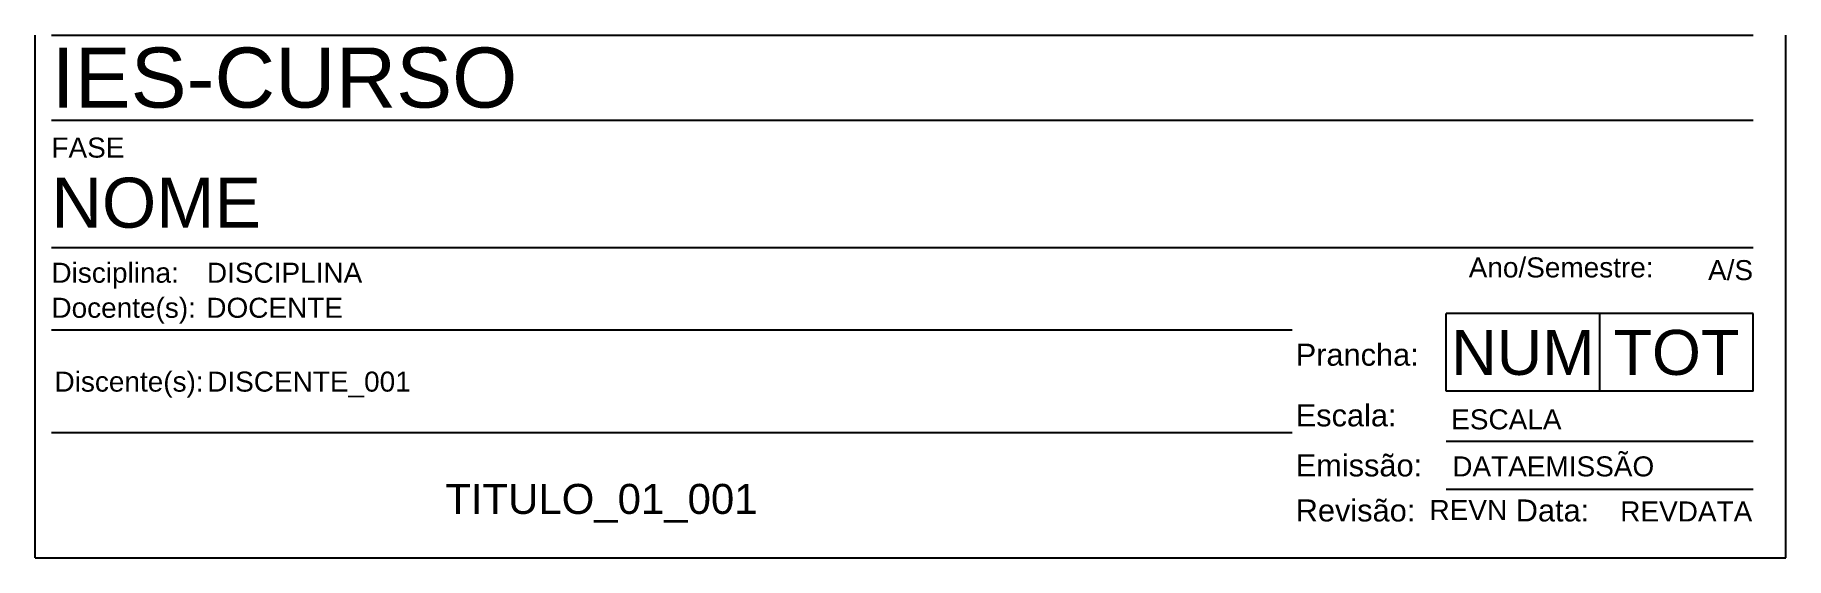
# Model space of a CAD drawing. Header units: metres. Extents: x -0.175 to 0, y 0 to 0.052.
import ezdxf
from ezdxf.enums import TextEntityAlignment as Align

# ---------------------------------------------------------------- set-up
doc = ezdxf.new("R2010")
doc.units = ezdxf.units.M
doc.header["$LTSCALE"] = 0.25
doc.layers.add('ARQ_0', color=7, linetype='Continuous', true_color=0xff7400, plot=False)
doc.layers.add('CARIMBO', color=8, linetype='Continuous')
doc.styles.add('Arial', font='arial.ttf')

msp = doc.modelspace()

# ---------------------------------------------------------------- linework, layer by layer
at = {"layer": 'ARQ_0'}
for p, q in [((-0.175, 0), (-0.175, 0.05225)), ((0, 0), (0, 0.05225)), ((-0.175, 0), (0, 0))]:
    msp.add_line(p, q, dxfattribs=at)
at = {"layer": 'CARIMBO'}
for p, q in [((-0.17336, 0.05225), (-0.00329, 0.05225)), ((-0.17336, 0.04375), (-0.00329, 0.04375)), ((-0.00329, 0.031), (-0.17336, 0.031)), ((-0.04936, 0.02275), (-0.17336, 0.02275)), ((-0.04936, 0.0125), (-0.17336, 0.0125)), ((-0.00329, 0.01165), (-0.03396, 0.01165)), ((-0.00329, 0.00685), (-0.03396, 0.00685))]:
    msp.add_line(p, q, dxfattribs=at)
at = {"layer": 'CARIMBO', "color": 3}
for p, q in [((-0.00329, 0.02443), (-0.03396, 0.02443)), ((-0.03396, 0.01665), (-0.03396, 0.02443)), ((-0.01862, 0.01665), (-0.01862, 0.02443)), ((-0.00329, 0.01665), (-0.00329, 0.02443)), ((-0.00329, 0.01665), (-0.03396, 0.01665))]:
    msp.add_line(p, q, dxfattribs=at)

# ---------------------------------------------------------------- texts
at = {"layer": 'CARIMBO', "style": 'Arial'}
for s, height, p in [('Ano/Semestre:', 0.002, (-0.03171, 0.02803)), ('Disciplina:', 0.002, (-0.17336, 0.0275)), ('Docente(s):', 0.002, (-0.17336, 0.024)), ('Prancha: ', 0.0022, (-0.049, 0.01921)), ('Escala:', 0.0022, (-0.049, 0.01315)), ('Emissão:', 0.0022, (-0.049, 0.00815)), ('Revisão: ', 0.0022, (-0.049, 0.00365)), ('Data:', 0.0022, (-0.02701, 0.00365))]:
    msp.add_text(s, height=height, dxfattribs=at).set_placement(p)
msp.add_text('Discente(s):', height=0.002, dxfattribs=at).set_placement((-0.17305, 0.01762), align=Align.MIDDLE_LEFT)
at = {"layer": 'CARIMBO', "color": 7, "linetype": 'Continuous', "style": 'Arial', "flags": 8}
for tag, p, s, height in [('IES-CURSO', (-0.17336, 0.045), 'UNIVERSIDADE - FACULADE', 0.006), ('NOME', (-0.17336, 0.033), 'NOME DO PROJETO', 0.005)]:
    msp.add_attdef(tag, p, s, height=height, dxfattribs=at)
at = {"layer": 'CARIMBO', "style": 'Arial', "flags": 8}
for tag, p, s in [('FASE', (-0.17336, 0.04), 'ESTUDO PREIMINAR'), ('DISCIPLINA', (-0.15782, 0.0275), 'Nome da disciplina'), ('DOCENTE', (-0.15788, 0.024), 'docente'), ('DISCENTE_001', (-0.15779, 0.01662), 'DISCENTES'), ('DATAEMISSÃO', (-0.03335, 0.00815), 'MAR 2023'), ('REVN', (-0.03563, 0.00379), '00')]:
    msp.add_attdef(tag, p, s, height=0.002, dxfattribs=at)
for tag, text, p in [('A/S', '2023.1', (-0.00329, 0.02776)), ('REVDATA', '00/00/0000', (-0.00337, 0.00365))]:
    msp.add_attdef(tag, text=text, height=0.002, dxfattribs=at).set_placement(p, align=Align.RIGHT)
at = {"layer": 'CARIMBO', "color": 7, "style": 'Arial', "flags": 8}
for tag, text, p in [('NUM', 'XX', (-0.02629, 0.02054)), ('TOT', 'YY', (-0.01095, 0.02054))]:
    msp.add_attdef(tag, text=text, height=0.0045, dxfattribs=at).set_placement(p, align=Align.MIDDLE_CENTER)
at = {"layer": 'CARIMBO', "color": 3, "style": 'Arial'}
msp.add_attdef('ESCALA', (-0.03346, 0.01285), 'INDICADA', height=0.002, dxfattribs=at)
at = {"layer": 'CARIMBO', "color": 7, "style": 'Arial', "flags": 8}
msp.add_attdef('TITULO_01_001', (-0.134, 0.0044), 'TÍTULO DA PRANCHA', height=0.003, dxfattribs=at)

doc.saveas('drawing.dxf')
